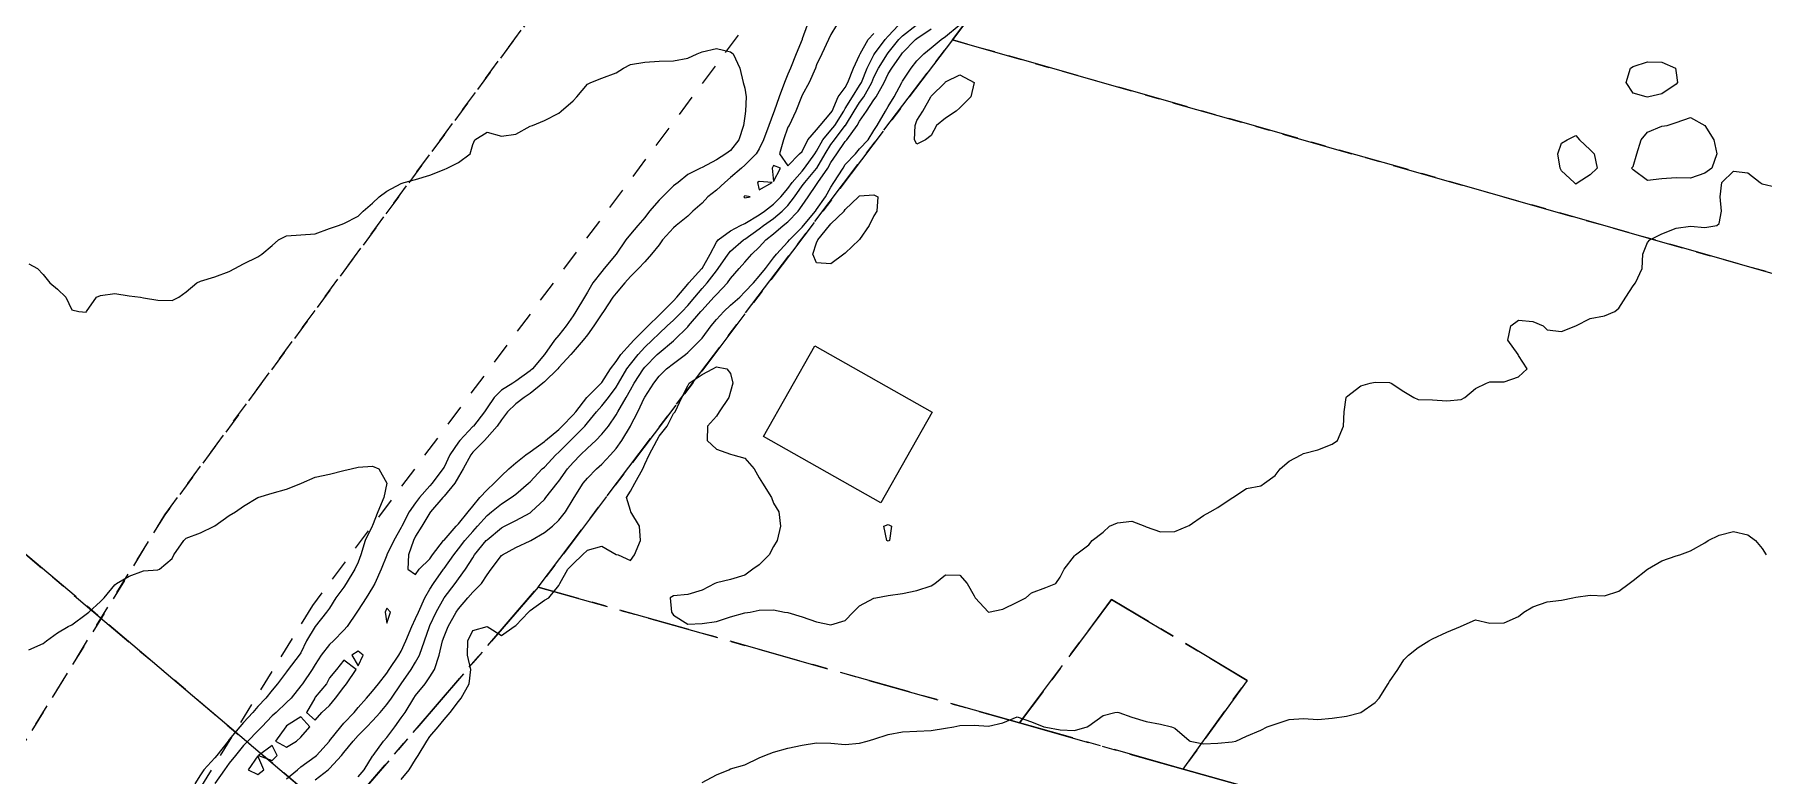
# Model space of a CAD drawing. Header units: centimetres. Extents: x 0 to 642158, y -847 to 649707.
# Drawn here: x 617774 to 617834.3, y 621248 to 621273.9 of the extents above; entities that cross this region are included whole.
import ezdxf

# ---------------------------------------------------------------- set-up
doc = ezdxf.new("R2010")
doc.units = ezdxf.units.CM
doc.header["$MEASUREMENT"] = 0
doc.linetypes.add('CENTERX2', pattern=[4, 2.5, -0.5, 0.5, -0.5])
doc.linetypes.add('JIS_02_0.7', pattern=[1.35, 0.75, -0.6])
doc.layers.add('SPW_batiments', color=7, linetype='Continuous')
doc.layers.add('SPW_parcellaire cadastral', color=7, linetype='CENTERX2', lineweight=25, true_color=0xff0542)
doc.layers.add('WAL_parcellaire agricole', color=7, linetype='JIS_02_0.7', lineweight=25)
doc.layers.add('WAL_topographie 0.5', color=253, linetype='Continuous', lineweight=20)

msp = doc.modelspace()

# ---------------------------------------------------------------- linework, layer by layer
at = {"layer": 'SPW_batiments'}
msp.add_lwpolyline([(617803.49, 621257.572), (617799.397, 621259.887), (617801.187, 621263.051), (617805.279, 621260.736), (617803.49, 621257.572)], dxfattribs=at)
at = {"layer": 'SPW_parcellaire cadastral'}
for points in [[(617671.264, 621373.869), (617686.905, 621385.935), (617807.259, 621275.414), (617805.988, 621273.734), (617791.53, 621254.629), (617784.555, 621246.521), (617738.728, 621285.375), (617709.084, 621310.513), (617653.06, 621358.485), (617671.264, 621373.869)], [(617819.413, 621291.278), (617896.782, 621269.225), (617891.137, 621249.476), (617805.988, 621273.734), (617807.259, 621275.414), (617819.413, 621291.278)], [(617784.555, 621246.521), (617782.354, 621243.962), (617769.413, 621219.273), (617761.919, 621204.659), (617704.99, 621267.706), (617738.728, 621285.375), (617784.555, 621246.521)], [(617846.235, 621239.198), (617816.33, 621247.623), (617814.041, 621248.27), (617816.274, 621251.37), (617811.548, 621254.19), (617808.336, 621249.882), (617791.53, 621254.629), (617805.988, 621273.734), (617891.137, 621249.476), (617885.511, 621228.116), (617846.235, 621239.198)], [(617784.555, 621246.521), (617791.53, 621254.629), (617808.336, 621249.882), (617814.041, 621248.27), (617816.33, 621247.623), (617806.539, 621222.912), (617797.05, 621226.716), (617782.354, 621243.962), (617784.555, 621246.521)], [(617814.041, 621248.27), (617808.336, 621249.882), (617811.548, 621254.19), (617816.274, 621251.37), (617814.041, 621248.27)]]:
    msp.add_lwpolyline(points, dxfattribs=at)
at = {"layer": 'WAL_parcellaire agricole'}
for points in [[(617401.191, 621144.224), (617484.501, 621163.446), (617489.608, 621165.186), (617499.666, 621168.614), (617700.152, 621274.137), (617747.482, 621299.308), (617770.147, 621309.644), (617798.652, 621284.58), (617778.503, 621257.154), (617754.174, 621217.65), (617748.344, 621190.419), (617726.934, 621177.46), (617718.281, 621173.248), (617721.396, 621168.036)], [(617798.652, 621284.58), (617804.15, 621279.649), (617799.318, 621274.981), (617783.653, 621253.98), (617759.325, 621214.477), (617753.754, 621186.622), (617729.83, 621172.141), (617721.396, 621168.036), (617718.281, 621173.248), (617726.934, 621177.46), (617748.344, 621190.419), (617754.174, 621217.65), (617778.503, 621257.154), (617798.652, 621284.58)]]:
    msp.add_lwpolyline(points, dxfattribs=at)
at = {"layer": 'WAL_topographie 0.5'}
for points in [[(617782.75, 621247.928), (617783.13, 621248.25), (617783.25, 621248.351), (617783.75, 621248.716), (617783.788, 621248.75), (617784.244, 621249.25), (617784.25, 621249.257), (617784.639, 621249.75), (617784.75, 621249.875), (617785.104, 621250.25), (617785.25, 621250.419), (617785.544, 621250.75), (617785.75, 621250.995), (617785.958, 621251.25), (617786.25, 621251.623), (617786.335, 621251.75), (617786.666, 621252.25), (617786.75, 621252.388), (617786.916, 621252.75), (617787.118, 621253.25), (617787.25, 621253.527), (617787.349, 621253.75), (617787.58, 621254.25), (617787.75, 621254.549), (617787.875, 621254.75), (617788.231, 621255.25), (617788.25, 621255.276), (617788.588, 621255.75), (617788.75, 621255.962), (617788.972, 621256.25), (617789.25, 621256.567), (617789.417, 621256.75), (617789.75, 621257.128), (617789.903, 621257.25), (617790.25, 621257.534), (617790.594, 621257.75), (617790.75, 621257.874), (617791.188, 621258.25), (617791.25, 621258.306), (617791.674, 621258.75), (617791.75, 621258.818), (617792.152, 621259.25), (617792.25, 621259.338), (617792.654, 621259.75), (617792.75, 621259.843), (617793.155, 621260.25), (617793.25, 621260.363), (617793.569, 621260.75), (617793.75, 621260.954), (617793.984, 621261.25), (617794.25, 621261.608), (617794.334, 621261.75), (617794.628, 621262.25), (617794.75, 621262.416), (617795.018, 621262.75), (617795.25, 621263.002), (617795.511, 621263.25), (617795.75, 621263.484), (617796.033, 621263.75), (617796.25, 621263.952), (617796.557, 621264.25), (617796.75, 621264.459), (617797, 621264.75), (617797.25, 621265.048), (617797.431, 621265.25), (617797.75, 621265.668), (617797.814, 621265.75), (617798.16, 621266.25), (617798.25, 621266.358), (617798.703, 621266.75), (617798.75, 621266.779), (617799.25, 621267.135), (617799.391, 621267.25), (617799.75, 621267.499), (617800.049, 621267.75), (617800.25, 621267.953), (617800.478, 621268.25), (617800.75, 621268.635), (617800.834, 621268.75), (617801.25, 621269.242), (617801.256, 621269.25), (617801.549, 621269.75), (617801.75, 621270.082), (617801.873, 621270.25), (617802.25, 621270.744), (617802.255, 621270.75), (617802.56, 621271.25), (617802.75, 621271.546), (617802.898, 621271.75), (617803.174, 621272.25), (617803.25, 621272.429), (617803.412, 621272.75), (617803.724, 621273.25), (617803.75, 621273.284), (617804.125, 621273.75), (617804.25, 621273.881), (617804.727, 621274.25)], [(617783.75, 621247.895), (617784.204, 621248.25), (617784.25, 621248.29), (617784.672, 621248.75), (617784.75, 621248.849), (617785.07, 621249.25), (617785.25, 621249.446), (617785.554, 621249.75), (617785.75, 621249.951), (617786.016, 621250.25), (617786.25, 621250.528), (617786.41, 621250.75), (617786.75, 621251.245), (617786.754, 621251.25), (617787.097, 621251.75), (617787.25, 621252.008), (617787.384, 621252.25), (617787.558, 621252.75), (617787.733, 621253.25), (617787.75, 621253.288), (617787.968, 621253.75), (617788.247, 621254.25), (617788.25, 621254.254), (617788.63, 621254.75), (617788.75, 621254.914), (617788.996, 621255.25), (617789.25, 621255.652), (617789.313, 621255.75), (617789.721, 621256.25), (617789.75, 621256.282), (617790.25, 621256.693), (617790.358, 621256.75), (617790.75, 621256.947), (617791.25, 621257.22), (617791.288, 621257.25), (617791.75, 621257.686), (617791.804, 621257.75), (617792.189, 621258.25), (617792.25, 621258.327), (617792.56, 621258.75), (617792.75, 621258.973), (617793.013, 621259.25), (617793.25, 621259.479), (617793.544, 621259.75), (617793.75, 621259.963), (617793.982, 621260.25), (617794.25, 621260.636), (617794.314, 621260.75), (617794.604, 621261.25), (617794.75, 621261.515), (617794.885, 621261.75), (617795.204, 621262.25), (617795.25, 621262.308), (617795.69, 621262.75), (617795.75, 621262.807), (617796.25, 621263.226), (617796.278, 621263.25), (617796.75, 621263.712), (617796.781, 621263.75), (617797.211, 621264.25), (617797.25, 621264.296), (617797.664, 621264.75), (617797.75, 621264.847), (617798.134, 621265.25), (617798.25, 621265.407), (617798.551, 621265.75), (617798.75, 621265.973), (617798.99, 621266.25), (617799.25, 621266.498), (617799.483, 621266.75), (617799.75, 621266.962), (617800.087, 621267.25), (617800.25, 621267.381), (617800.605, 621267.75), (617800.75, 621267.955), (617800.953, 621268.25), (617801.25, 621268.684), (617801.294, 621268.75), (617801.644, 621269.25), (617801.75, 621269.448), (617801.951, 621269.75), (617802.25, 621270.182), (617802.31, 621270.25), (617802.667, 621270.75), (617802.75, 621270.9), (617802.995, 621271.25), (617803.25, 621271.646), (617803.324, 621271.75), (617803.608, 621272.25), (617803.75, 621272.55), (617803.875, 621272.75), (617804.229, 621273.25), (617804.25, 621273.277), (617804.703, 621273.75), (617804.75, 621273.787), (617805.25, 621274.118)], [(617785.25, 621248.004), (617785.455, 621248.25), (617785.75, 621248.725), (617785.766, 621248.75), (617786.138, 621249.25), (617786.25, 621249.373), (617786.532, 621249.75), (617786.75, 621250.059), (617786.885, 621250.25), (617787.196, 621250.75), (617787.25, 621250.835), (617787.583, 621251.25), (617787.75, 621251.489), (617787.914, 621251.75), (617788.072, 621252.25), (617788.194, 621252.75), (617788.25, 621252.903), (617788.39, 621253.25), (617788.669, 621253.75), (617788.75, 621253.866), (617789.074, 621254.25), (617789.25, 621254.453), (617789.549, 621254.75), (617789.75, 621255.054), (617789.886, 621255.25), (617790.25, 621255.725), (617790.283, 621255.75), (617790.75, 621256.004), (617791.25, 621256.237), (617791.272, 621256.25), (617791.75, 621256.531), (617792.027, 621256.75), (617792.25, 621256.967), (617792.483, 621257.25), (617792.75, 621257.691), (617792.784, 621257.75), (617793.105, 621258.25), (617793.25, 621258.431), (617793.565, 621258.75), (617793.75, 621258.922), (617794.056, 621259.25), (617794.25, 621259.469), (617794.453, 621259.75), (617794.749, 621260.25), (617794.75, 621260.252), (617795.011, 621260.75), (617795.247, 621261.25), (617795.25, 621261.256), (617795.567, 621261.75), (617795.75, 621261.986), (617796.011, 621262.25), (617796.25, 621262.436), (617796.675, 621262.75), (617796.75, 621262.813), (617797.191, 621263.25), (617797.25, 621263.323), (617797.572, 621263.75), (617797.75, 621263.973), (617798.013, 621264.25), (617798.25, 621264.473), (617798.565, 621264.75), (617798.75, 621264.934), (617799.052, 621265.25), (617799.25, 621265.482), (617799.465, 621265.75), (617799.75, 621266.126), (617799.85, 621266.25), (617800.25, 621266.685), (617800.303, 621266.75), (617800.75, 621267.194), (617800.798, 621267.25), (617801.208, 621267.75), (617801.25, 621267.816), (617801.555, 621268.25), (617801.75, 621268.595), (617801.847, 621268.75), (617802.173, 621269.25), (617802.25, 621269.38), (617802.602, 621269.75), (617802.75, 621269.93), (617803.046, 621270.25), (617803.25, 621270.572), (617803.361, 621270.75), (617803.653, 621271.25), (617803.75, 621271.412), (617803.962, 621271.75), (617804.222, 621272.25), (617804.25, 621272.299), (617804.556, 621272.75), (617804.75, 621273.001), (617804.993, 621273.25), (617805.25, 621273.461), (617805.6, 621273.75), (617805.75, 621273.858), (617806.23, 621274.25)], [(617800.918, 621274.25), (617800.75, 621273.772), (617800.742, 621273.75), (617800.542, 621273.25), (617800.342, 621272.75), (617800.25, 621272.535), (617800.124, 621272.25), (617799.939, 621271.75), (617799.772, 621271.25), (617799.75, 621271.192), (617799.578, 621270.75), (617799.396, 621270.25), (617799.25, 621269.931), (617799.144, 621269.75), (617798.75, 621269.356), (617798.627, 621269.25), (617798.25, 621268.927), (617798.047, 621268.75), (617797.75, 621268.487), (617797.454, 621268.25), (617797.25, 621268.037), (617796.933, 621267.75), (617796.75, 621267.575), (617796.347, 621267.25), (617796.25, 621267.169), (617795.874, 621266.75), (617795.75, 621266.578), (617795.491, 621266.25), (617795.25, 621265.99), (617795.038, 621265.75), (617794.75, 621265.468), (617794.551, 621265.25), (617794.25, 621264.891), (617794.142, 621264.75), (617793.809, 621264.25), (617793.75, 621264.163), (617793.474, 621263.75), (617793.25, 621263.439), (617793.105, 621263.25), (617792.75, 621262.84), (617792.671, 621262.75), (617792.25, 621262.292), (617792.215, 621262.25), (617791.75, 621261.797), (617791.699, 621261.75), (617791.25, 621261.389), (617791.037, 621261.25), (617790.75, 621261.031), (617790.464, 621260.75), (617790.25, 621260.463), (617790.102, 621260.25), (617789.75, 621259.846), (617789.655, 621259.75), (617789.25, 621259.342), (617789.178, 621259.25), (617788.915, 621258.75), (617788.75, 621258.48), (617788.623, 621258.25), (617788.25, 621257.802), (617788.204, 621257.75), (617787.774, 621257.25), (617787.75, 621257.219), (617787.466, 621256.75), (617787.25, 621256.402), (617787.179, 621256.25), (617787.003, 621255.75), (617786.979, 621255.25), (617787.25, 621255.066), (617787.373, 621255.25), (617787.75, 621255.613), (617787.847, 621255.75), (617788.231, 621256.25), (617788.25, 621256.27), (617788.663, 621256.75), (617788.75, 621256.833), (617789.087, 621257.25), (617789.25, 621257.453), (617789.496, 621257.75), (617789.75, 621258.024), (617789.991, 621258.25), (617790.25, 621258.515), (617790.508, 621258.75), (617790.75, 621258.962), (617791.103, 621259.25), (617791.25, 621259.353), (617791.75, 621259.713), (617791.792, 621259.75), (617792.25, 621260.131), (617792.374, 621260.25), (617792.75, 621260.644), (617792.84, 621260.75), (617793.231, 621261.25), (617793.25, 621261.272), (617793.731, 621261.75), (617793.75, 621261.77), (617794.05, 621262.25), (617794.25, 621262.502), (617794.422, 621262.75), (617794.75, 621263.121), (617794.868, 621263.25), (617795.25, 621263.633), (617795.37, 621263.75), (617795.75, 621264.125), (617795.885, 621264.25), (617796.25, 621264.619), (617796.371, 621264.75), (617796.75, 621265.205), (617796.788, 621265.25), (617797.247, 621265.75), (617797.25, 621265.754), (617797.536, 621266.25), (617797.75, 621266.67), (617797.811, 621266.75), (617798.25, 621267.065), (617798.597, 621267.25), (617798.75, 621267.323), (617799.25, 621267.625), (617799.43, 621267.75), (617799.75, 621267.996), (617800.001, 621268.25), (617800.25, 621268.548), (617800.393, 621268.75), (617800.75, 621269.153), (617800.833, 621269.25), (617801.188, 621269.75), (617801.25, 621269.847), (617801.47, 621270.25), (617801.75, 621270.579), (617801.885, 621270.75), (617802.196, 621271.25), (617802.25, 621271.337), (617802.5, 621271.75), (617802.75, 621272.141), (617802.814, 621272.25), (617803.011, 621272.75), (617803.25, 621273.212), (617803.273, 621273.25), (617803.647, 621273.75), (617803.75, 621273.868), (617804.114, 621274.25)], [(617801.941, 621274.25), (617801.75, 621273.921), (617801.661, 621273.75), (617801.431, 621273.25), (617801.25, 621272.86), (617801.207, 621272.75), (617800.993, 621272.25), (617800.75, 621271.81), (617800.723, 621271.75), (617800.521, 621271.25), (617800.287, 621270.75), (617800.25, 621270.684), (617800.097, 621270.25), (617799.955, 621269.75), (617800.25, 621269.332), (617800.648, 621269.75), (617800.75, 621269.839), (617800.941, 621270.25), (617801.25, 621270.589), (617801.376, 621270.75), (617801.75, 621271.185), (617801.789, 621271.25), (617802.008, 621271.75), (617802.25, 621272.077), (617802.345, 621272.25), (617802.538, 621272.75), (617802.75, 621273.196), (617802.77, 621273.25), (617803.052, 621273.75), (617803.25, 621273.959)], [(617773.75, 621265.91), (617774.058, 621265.75), (617774.25, 621265.542), (617774.483, 621265.25), (617774.75, 621265.028), (617775.044, 621264.75), (617775.25, 621264.312), (617775.5, 621264.25), (617775.75, 621264.228), (617775.771, 621264.25), (617776.117, 621264.75), (617776.25, 621264.811), (617776.75, 621264.878), (617777.25, 621264.797), (617777.65, 621264.75), (617777.75, 621264.731), (617778.25, 621264.645), (617778.75, 621264.633), (617778.984, 621264.75), (617779.25, 621264.94), (617779.611, 621265.25), (617779.75, 621265.308), (617780.25, 621265.462), (617780.75, 621265.652), (617780.946, 621265.75), (617781.25, 621265.917), (617781.75, 621266.16), (617781.886, 621266.25), (617782.25, 621266.558), (617782.471, 621266.75), (617782.75, 621266.896), (617783.25, 621266.927), (617783.75, 621266.963), (617784.25, 621267.144), (617784.563, 621267.25), (617784.75, 621267.323), (617785.25, 621267.583), (617785.421, 621267.75), (617785.75, 621268.038), (617785.986, 621268.25), (617786.25, 621268.452), (617786.75, 621268.716), (617786.857, 621268.75), (617787.25, 621268.862), (617787.75, 621269.005), (617788.25, 621269.212), (617788.35, 621269.25), (617788.75, 621269.457), (617789.155, 621269.75), (617789.25, 621270.084), (617789.321, 621270.25), (617789.75, 621270.511), (617790.25, 621270.375), (617790.75, 621270.447), (617791.25, 621270.717), (617791.338, 621270.75), (617791.75, 621270.925), (617792.25, 621271.172), (617792.338, 621271.25), (617792.75, 621271.609), (617792.88, 621271.75), (617793.25, 621272.19), (617793.375, 621272.25), (617793.75, 621272.394), (617794.25, 621272.589), (617794.514, 621272.75), (617794.75, 621272.879), (617795.25, 621272.962), (617795.75, 621272.987), (617796.25, 621273), (617796.75, 621273.092), (617797.08, 621273.25), (617797.25, 621273.321), (617797.75, 621273.434), (617798.25, 621273.321), (617798.335, 621273.25), (617798.566, 621272.75), (617798.686, 621272.25), (617798.75, 621272.05), (617798.786, 621271.75), (617798.773, 621271.25), (617798.75, 621271.075), (617798.694, 621270.75), (617798.537, 621270.25), (617798.25, 621269.873), (617798.082, 621269.75), (617797.75, 621269.542), (617797.25, 621269.277), (617797.202, 621269.25), (617796.75, 621269.031), (617796.412, 621268.75), (617796.25, 621268.639), (617795.869, 621268.25), (617795.75, 621268.134), (617795.422, 621267.75), (617795.25, 621267.538), (617795.004, 621267.25), (617794.75, 621266.956), (617794.588, 621266.75), (617794.25, 621266.25), (617794.25, 621266.25), (617793.835, 621265.75), (617793.75, 621265.647), (617793.443, 621265.25), (617793.25, 621264.921), (617793.145, 621264.75), (617792.85, 621264.25), (617792.75, 621264.095), (617792.51, 621263.75), (617792.25, 621263.42), (617792.105, 621263.25), (617791.75, 621262.752), (617791.748, 621262.75), (617791.331, 621262.25), (617791.25, 621262.174), (617790.75, 621261.813), (617790.651, 621261.75), (617790.25, 621261.499), (617789.999, 621261.25), (617789.75, 621260.89), (617789.652, 621260.75), (617789.269, 621260.25), (617789.25, 621260.231), (617788.799, 621259.75), (617788.75, 621259.684), (617788.453, 621259.25), (617788.25, 621258.816), (617788.208, 621258.75), (617787.831, 621258.25), (617787.75, 621258.157), (617787.394, 621257.75), (617787.25, 621257.568), (617787.03, 621257.25), (617786.773, 621256.75), (617786.75, 621256.707), (617786.489, 621256.25), (617786.254, 621255.75), (617786.25, 621255.739), (617786.051, 621255.25), (617785.83, 621254.75), (617785.75, 621254.616), (617785.522, 621254.25), (617785.25, 621253.816), (617785.203, 621253.75), (617784.861, 621253.25), (617784.75, 621253.125), (617784.387, 621252.75), (617784.25, 621252.623), (617783.957, 621252.25), (617783.75, 621251.925), (617783.64, 621251.75), (617783.304, 621251.25), (617783.25, 621251.179), (617782.907, 621250.75), (617782.75, 621250.595), (617782.383, 621250.25), (617782.25, 621250.125), (617781.891, 621249.75), (617781.75, 621249.603), (617781.399, 621249.25), (617781.25, 621249.097), (617780.968, 621248.75), (617780.75, 621248.474), (617780.577, 621248.25), (617780.25, 621247.773)], [(617830.296, 621271.75), (617830.25, 621271.736), (617830.204, 621271.75), (617829.75, 621271.869), (617829.511, 621272.25), (617829.663, 621272.75), (617829.75, 621272.81), (617830.25, 621272.973), (617830.75, 621272.956), (617831.233, 621272.75), (617831.25, 621272.583), (617831.296, 621272.25), (617831.25, 621272.183), (617830.75, 621271.852), (617830.296, 621271.75)], [(617805.053, 621270.25), (617804.75, 621270.089), (617804.671, 621270.25), (617804.692, 621270.75), (617804.75, 621270.914), (617804.963, 621271.25), (617805.239, 621271.75), (617805.25, 621271.766), (617805.734, 621272.25), (617805.75, 621272.265), (617806.25, 621272.51), (617806.75, 621272.25), (617806.75, 621272.25), (617806.75, 621272.25), (617806.629, 621271.75), (617806.25, 621271.357), (617806.118, 621271.25), (617805.75, 621271.007), (617805.438, 621270.75), (617805.25, 621270.394), (617805.053, 621270.25)], [(617832.5, 621269.25), (617832.25, 621269.083), (617831.75, 621268.911), (617831.25, 621268.917), (617830.75, 621268.882), (617830.25, 621268.821), (617829.75, 621269.194), (617829.694, 621269.25), (617829.75, 621269.312), (617829.885, 621269.75), (617830.036, 621270.25), (617830.25, 621270.509), (617830.75, 621270.717), (617830.938, 621270.75), (617831.25, 621270.854), (617831.75, 621271.022), (617832.25, 621270.75), (617832.25, 621270.75), (617832.573, 621270.25), (617832.675, 621269.75), (617832.5, 621269.25)], [(617827.833, 621268.75), (617827.75, 621268.702), (617827.696, 621268.75), (617827.25, 621269.167), (617827.204, 621269.25), (617827.123, 621269.75), (617827.25, 621270.132), (617827.45, 621270.25), (617827.75, 621270.4), (617827.875, 621270.25), (617828.25, 621269.89), (617828.396, 621269.75), (617828.5, 621269.25), (617828.25, 621269.018), (617827.833, 621268.75)], [(617786.75, 621247.908), (617787.025, 621248.25), (617787.25, 621248.61), (617787.348, 621248.75), (617787.642, 621249.25), (617787.75, 621249.403), (617788.045, 621249.75), (617788.25, 621250.004), (617788.455, 621250.25), (617788.75, 621250.633), (617788.843, 621250.75), (617789.12, 621251.25), (617789.186, 621251.75), (617789.059, 621252.25), (617789.073, 621252.75), (617789.25, 621253.11), (617789.75, 621253.25), (617789.75, 621253.25), (617789.75, 621253.25), (617790.25, 621252.933), (617790.695, 621253.25), (617790.75, 621253.284), (617791.198, 621253.75), (617791.25, 621253.806), (617791.75, 621254.171), (617791.902, 621254.25), (617792.25, 621254.683), (617792.289, 621254.75), (617792.57, 621255.25), (617792.75, 621255.441), (617793.083, 621255.75), (617793.25, 621255.914), (617793.75, 621256.054), (617794.25, 621255.766), (617794.327, 621255.75), (617794.75, 621255.56), (617794.891, 621255.75), (617795.104, 621256.25), (617795.068, 621256.75), (617794.771, 621257.25), (617794.75, 621257.298), (617794.618, 621257.75), (617794.75, 621257.98), (617794.901, 621258.25), (617795.185, 621258.75), (617795.25, 621258.917), (617795.409, 621259.25), (617795.671, 621259.75), (617795.75, 621259.893), (617796.033, 621260.25), (617796.25, 621260.683), (617796.313, 621260.75), (617796.547, 621261.25), (617796.75, 621261.658), (617796.806, 621261.75), (617797.25, 621262.051), (617797.626, 621262.25), (617797.75, 621262.312), (617798.114, 621262.25), (617798.25, 621262.089), (617798.327, 621261.75), (617798.25, 621261.453), (617798.186, 621261.25), (617797.851, 621260.75), (617797.75, 621260.597), (617797.446, 621260.25), (617797.426, 621259.75), (617797.75, 621259.448), (617798.25, 621259.273), (617798.329, 621259.25), (617798.75, 621259.127), (617799.072, 621258.75), (617799.25, 621258.443), (617799.365, 621258.25), (617799.672, 621257.75), (617799.75, 621257.562), (617799.935, 621257.25), (617799.987, 621256.75), (617799.87, 621256.25), (617799.75, 621256.046), (617799.593, 621255.75), (617799.25, 621255.407), (617799.028, 621255.25), (617798.75, 621255.042), (617798.25, 621254.888), (617797.75, 621254.774), (617797.697, 621254.75), (617797.25, 621254.52), (617796.75, 621254.366), (617796.25, 621254.323), (617796.135, 621254.25), (617796.187, 621253.75), (617796.25, 621253.65), (617796.75, 621253.326), (617797.25, 621253.353), (617797.75, 621253.429), (617798.25, 621253.583), (617798.75, 621253.725), (617798.932, 621253.75), (617799.25, 621253.82), (617799.75, 621253.829), (617800.125, 621253.75), (617800.25, 621253.734), (617800.75, 621253.589), (617801.25, 621253.417), (617801.75, 621253.309), (617802.25, 621253.454), (617802.523, 621253.75), (617802.75, 621253.972), (617803.25, 621254.241), (617803.313, 621254.25), (617803.75, 621254.33), (617804.25, 621254.405), (617804.75, 621254.51), (617805.25, 621254.675), (617805.372, 621254.75), (617805.75, 621255.054), (617806.25, 621255.037), (617806.51, 621254.75), (617806.75, 621254.319), (617806.786, 621254.25), (617807.25, 621253.75), (617807.75, 621253.855), (617808.25, 621254.102), (617808.558, 621254.25), (617808.75, 621254.423), (617809.25, 621254.614), (617809.596, 621254.75), (617809.75, 621254.972), (617809.889, 621255.25), (617810.25, 621255.714), (617810.288, 621255.75), (617810.75, 621256.103), (617810.869, 621256.25), (617811.25, 621256.546), (617811.47, 621256.75), (617811.75, 621256.865), (617812.25, 621256.925), (617812.706, 621256.75), (617812.75, 621256.73), (617813.25, 621256.554), (617813.75, 621256.573), (617814.197, 621256.75), (617814.25, 621256.777), (617814.75, 621257.125), (617814.99, 621257.25), (617815.25, 621257.405), (617815.75, 621257.738), (617815.775, 621257.75), (617816.25, 621258.067), (617816.75, 621258.163), (617816.88, 621258.25), (617817.25, 621258.52), (617817.427, 621258.75), (617817.75, 621259.022), (617818.169, 621259.25), (617818.25, 621259.292), (617818.75, 621259.422), (617819.25, 621259.621), (617819.429, 621259.75), (617819.638, 621260.25), (617819.663, 621260.75), (617819.739, 621261.25), (617819.75, 621261.265), (617820.25, 621261.653), (617820.566, 621261.75), (617820.75, 621261.784), (617821.25, 621261.767), (617821.31, 621261.75), (617821.75, 621261.453), (617822.091, 621261.25), (617822.25, 621261.177), (617822.75, 621261.165), (617823.25, 621261.127), (617823.75, 621261.179), (617823.879, 621261.25), (617824.25, 621261.56), (617824.631, 621261.75), (617824.75, 621261.79), (617825.25, 621261.789), (617825.75, 621261.969), (617826.05, 621262.25), (617825.75, 621262.715), (617825.733, 621262.75), (617825.378, 621263.25), (617825.482, 621263.75), (617825.75, 621263.951), (617826.25, 621263.901), (617826.611, 621263.75), (617826.75, 621263.611), (617827.25, 621263.552), (617827.75, 621263.75), (617827.75, 621263.75), (617828.25, 621264.005), (617828.75, 621264.094), (617829.107, 621264.25), (617829.25, 621264.365), (617829.5, 621264.75), (617829.75, 621265.15), (617829.831, 621265.25), (617830.066, 621265.75), (617830.087, 621266.25), (617830.25, 621266.655), (617830.333, 621266.75), (617830.75, 621266.963), (617831.25, 621267.16), (617831.75, 621267.235), (617832.25, 621267.182), (617832.667, 621267.25), (617832.75, 621267.322), (617832.836, 621267.75), (617832.783, 621268.25), (617832.85, 621268.75), (617833.25, 621269.15), (617833.75, 621269.092), (617834.183, 621268.75), (617834.25, 621268.708), (617834.75, 621268.594)], [(617799.75, 621268.791), (617799.989, 621269.25), (617799.75, 621269.353), (617799.698, 621269.25), (617799.75, 621268.791)], [(617799.25, 621268.504), (617799.703, 621268.75), (617799.25, 621268.795), (617799.191, 621268.75), (617799.25, 621268.504)], [(617802.197, 621266.25), (617801.75, 621265.92), (617801.25, 621265.944), (617801.115, 621266.25), (617801.25, 621266.645), (617801.295, 621266.75), (617801.697, 621267.25), (617801.75, 621267.316), (617802.208, 621267.75), (617802.25, 621267.814), (617802.714, 621268.25), (617802.75, 621268.287), (617803.25, 621268.326), (617803.382, 621268.25), (617803.351, 621267.75), (617803.25, 621267.588), (617803.087, 621267.25), (617802.75, 621266.765), (617802.739, 621266.75), (617802.25, 621266.29), (617802.197, 621266.25)], [(617798.75, 621268.214), (617798.931, 621268.25), (617798.75, 621268.286), (617798.711, 621268.25), (617798.75, 621268.214)], [(617773.75, 621252.44), (617774.25, 621252.654), (617774.368, 621252.75), (617774.75, 621253.029), (617775.121, 621253.25), (617775.25, 621253.314), (617775.75, 621253.679), (617775.842, 621253.75), (617776.25, 621254.128), (617776.385, 621254.25), (617776.75, 621254.7), (617776.818, 621254.75), (617777.25, 621255.007), (617777.75, 621255.196), (617778.25, 621255.226), (617778.309, 621255.25), (617778.75, 621255.625), (617778.814, 621255.75), (617779.159, 621256.25), (617779.25, 621256.329), (617779.75, 621256.522), (617780.227, 621256.75), (617780.25, 621256.762), (617780.75, 621257.125), (617780.967, 621257.25), (617781.25, 621257.447), (617781.75, 621257.75), (617781.75, 621257.75), (617782.25, 621257.902), (617782.75, 621258.05), (617783.25, 621258.241), (617783.269, 621258.25), (617783.75, 621258.466), (617784.25, 621258.574), (617784.75, 621258.693), (617785, 621258.75), (617785.25, 621258.811), (617785.75, 621258.847), (617785.964, 621258.75), (617786.25, 621258.25), (617786.25, 621258.25), (617786.25, 621258.25), (617786.146, 621257.75), (617785.939, 621257.25), (617785.75, 621256.775), (617785.736, 621256.75), (617785.497, 621256.25), (617785.336, 621255.75), (617785.25, 621255.498), (617785.127, 621255.25), (617784.829, 621254.75), (617784.75, 621254.626), (617784.474, 621254.25), (617784.25, 621253.892), (617784.145, 621253.75), (617783.752, 621253.25), (617783.75, 621253.248), (617783.445, 621252.75), (617783.25, 621252.332), (617783.191, 621252.25), (617782.805, 621251.75), (617782.75, 621251.672), (617782.428, 621251.25), (617782.25, 621251.027), (617782.026, 621250.75), (617781.75, 621250.456), (617781.575, 621250.25), (617781.25, 621249.903), (617781.114, 621249.75), (617780.75, 621249.302), (617780.707, 621249.25), (617780.311, 621248.75), (617780.25, 621248.666), (617779.864, 621248.25), (617779.75, 621248.068), (617779.547, 621247.75)], [(617797.25, 621247.8), (617797.75, 621248.073), (617798.183, 621248.25), (617798.25, 621248.278), (617798.75, 621248.418), (617799.25, 621248.662), (617799.445, 621248.75), (617799.75, 621248.857), (617800.25, 621248.998), (617800.75, 621249.108), (617801.25, 621249.184), (617801.75, 621249.177), (617802.25, 621249.135), (617802.75, 621249.177), (617803.019, 621249.25), (617803.25, 621249.32), (617803.75, 621249.484), (617804.25, 621249.573), (617804.75, 621249.591), (617805.25, 621249.615), (617805.75, 621249.698), (617806.036, 621249.75), (617806.25, 621249.798), (617806.75, 621249.808), (617807.25, 621249.768), (617807.75, 621249.883), (617808.25, 621250.091), (617808.75, 621249.921), (617809.185, 621249.75), (617809.25, 621249.733), (617809.75, 621249.644), (617810.25, 621249.614), (617810.691, 621249.75), (617810.75, 621249.779), (617811.25, 621250.139), (617811.662, 621250.25), (617811.75, 621250.264), (617811.8, 621250.25), (617812.25, 621250.087), (617812.75, 621249.931), (617813.25, 621249.842), (617813.643, 621249.75), (617813.75, 621249.702), (617814.25, 621249.268), (617814.288, 621249.25), (617814.75, 621249.149), (617815.25, 621249.175), (617815.75, 621249.224), (617815.882, 621249.25), (617816.25, 621249.425), (617816.75, 621249.635), (617816.979, 621249.75), (617817.25, 621249.836), (617817.75, 621250), (617818.25, 621250.038), (617818.75, 621250), (617819.25, 621250.048), (617819.75, 621250.119), (617820.25, 621250.25), (617820.25, 621250.25), (617820.75, 621250.601), (617820.887, 621250.75), (617821.2, 621251.25), (617821.25, 621251.333), (617821.538, 621251.75), (617821.75, 621252.083), (617821.912, 621252.25), (617822.25, 621252.511), (617822.625, 621252.75), (617822.75, 621252.823), (617823.25, 621253.057), (617823.722, 621253.25), (617823.75, 621253.266), (617824.25, 621253.481), (617824.75, 621253.371), (617825.25, 621253.382), (617825.75, 621253.601), (617825.94, 621253.75), (617826.25, 621253.937), (617826.75, 621254.11), (617827.25, 621254.173), (617827.65, 621254.25), (617827.75, 621254.272), (617828.25, 621254.341), (617828.75, 621254.321), (617829.25, 621254.485), (617829.61, 621254.75), (617829.75, 621254.856), (617830.25, 621255.25), (617830.25, 621255.25), (617830.75, 621255.541), (617831.25, 621255.712), (617831.375, 621255.75), (617831.75, 621255.896), (617832.25, 621256.176), (617832.369, 621256.25), (617832.75, 621256.445), (617833.25, 621256.566), (617833.75, 621256.456), (617834.019, 621256.25), (617834.25, 621255.977), (617834.397, 621255.75)], [(617803.79, 621256.25), (617803.75, 621256.232), (617803.706, 621256.25), (617803.591, 621256.75), (617803.75, 621256.81), (617803.867, 621256.75), (617803.79, 621256.25)], [(617786.25, 621253.362), (617786.375, 621253.75), (617786.25, 621253.887), (617786.189, 621253.75), (617786.25, 621253.362)], [(617783.75, 621249.975), (617783.98, 621250.25), (617784.25, 621250.495), (617784.452, 621250.75), (617784.75, 621251.126), (617784.836, 621251.25), (617785.184, 621251.75), (617784.75, 621252.07), (617784.497, 621251.75), (617784.25, 621251.452), (617784.146, 621251.25), (617783.75, 621250.777), (617783.732, 621250.75), (617783.439, 621250.25), (617783.75, 621249.975)], [(617785.25, 621251.879), (617785.417, 621252.25), (617785.25, 621252.385), (617785.031, 621252.25), (617785.25, 621251.879)], [(617782.75, 621249.031), (617783.098, 621249.25), (617783.25, 621249.387), (617783.556, 621249.75), (617783.25, 621250.091), (617782.75, 621249.779), (617782.718, 621249.75), (617782.368, 621249.25), (617782.75, 621249.031)], [(617782.25, 621248.574), (617782.426, 621248.75), (617782.25, 621249.097), (617781.765, 621248.75), (617782.25, 621248.574)], [(617781.75, 621248.086), (617781.951, 621248.25), (617781.75, 621248.738), (617781.41, 621248.25), (617781.75, 621248.086)]]:
    msp.add_lwpolyline(points, dxfattribs=at)

doc.saveas('drawing.dxf')
